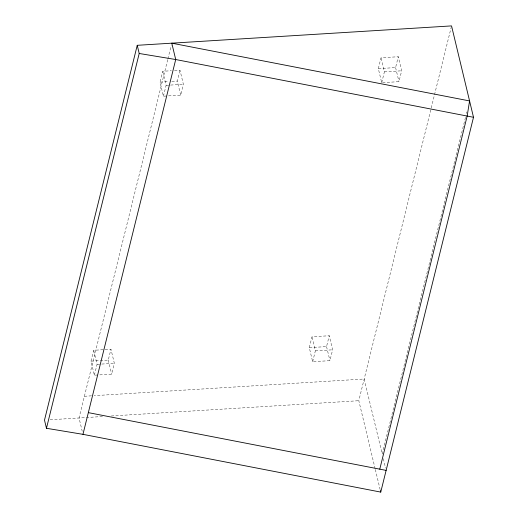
<?xml version="1.0" encoding="UTF-8"?>
<svg xmlns="http://www.w3.org/2000/svg" width="518" height="518" viewBox="0 0 518 518"><rect width="100%" height="100%" fill="white"/><g stroke="black" fill="none" stroke-linecap="round" stroke-linejoin="round"><path stroke-width="0.39" stroke-dasharray="2.59 1.94" d="M91 361.137L93.687 350.285L110.956 349.223L114.336 363.286L111.648 374.145L94.38 375.207L91 361.137L108.268 360.075L110.956 349.223M174.501 70.552L179.999 70.208L183.378 84.279L180.691 95.131L163.423 96.199L160.043 82.129L162.723 71.277L171.361 70.746M167.702 59.648L79.034 417.981L82.22 431.222M167.897 58.864L171.199 45.526M94.38 375.207L97.067 364.355L93.687 350.285M163.423 96.199L166.11 85.347L162.723 71.277M180.691 95.131L177.311 81.067L179.999 70.208M309.285 347.662L311.972 336.81L329.241 335.742L332.621 349.812L329.934 360.664L312.665 361.732L309.285 347.662L326.554 346.6L329.241 335.742M378.321 68.654L381.008 57.802L398.277 56.734L401.657 70.804L398.977 81.656L381.708 82.725L378.321 68.654L395.59 67.586L398.277 56.734M312.665 361.732L315.352 350.88L311.972 336.81M381.708 82.725L384.388 71.873L381.008 57.802M375.136 468.706L358.799 400.712L451.159 27.467M465.494 117.411L382.2 454.033L364.167 379.001L94.082 395.674M466.465 113.487L466.854 111.92M160.043 82.129L168.674 81.598M171.814 81.404L177.311 81.067M166.11 85.347L183.378 84.279M384.388 71.873L401.657 70.804M97.067 364.355L100.991 364.115M101.774 364.063L114.336 363.286M315.352 350.88L332.621 349.812M84.408 396.27L93.272 395.726M50.117 419.768L103.224 416.485M111.286 415.986L358.799 400.712M395.59 67.586L398.977 81.656M383.32 458.708L385.567 468.058M375.323 469.489L380.193 489.763M326.554 346.6L329.934 360.664M108.268 360.075L111.648 374.145"/><path stroke-width="0.78" d="M137.244 45.306L44.496 420.111L46.465 428.289L82.964 434.337L380.756 492.1L473.504 117.288L451.541 25.9L137.244 45.306L139.206 53.483L46.465 428.289M82.964 434.337L175.712 59.531L171.782 43.169L469.573 100.932L467.158 116.058L379.778 469.159M139.206 53.483L175.712 59.531L473.504 117.288M88.338 412.632L386.13 470.396M380.38 490.54L380.756 492.1"/></g></svg>
